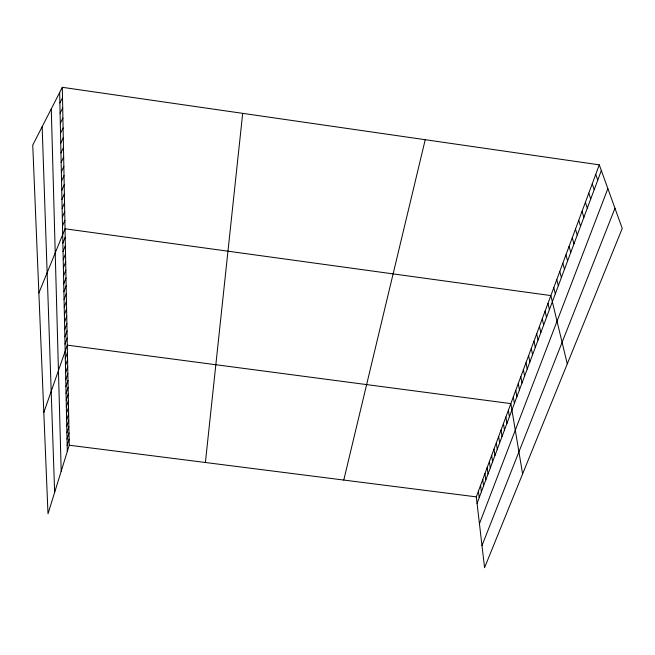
<?xml version="1.0" encoding="UTF-8"?>
<svg xmlns="http://www.w3.org/2000/svg" width="655" height="655" viewBox="0 0 655 655"><rect width="100%" height="100%" fill="white"/><g stroke="black" fill="none" stroke-linecap="round" stroke-linejoin="round"><path stroke-width="0.98" d="M205.392 462.495L242.686 113.356M343.777 480.058L425.226 139.711M62.307 87.311L69.242 445.22L48.003 513.807L32.75 145.107L62.307 87.311L599.276 164.839L622.25 228.423L484.561 567.688L476.308 496.875L599.276 164.839M67.162 445.351L69.119 439.071M67.031 439.128L68.996 432.857M66.9 432.832L68.881 426.569M66.761 426.47L68.759 420.207M66.622 420.027L68.628 413.78M66.483 413.518L68.505 407.271M66.343 406.927L68.374 400.688M66.204 400.254L68.251 394.032M66.057 393.508L68.12 387.293M65.918 386.679L67.989 380.481M65.77 379.769L67.85 373.579M65.623 372.777L67.719 366.595M65.467 365.695L67.58 359.538M65.32 358.531L67.44 352.382M43.811 412.503L67.301 345.144L510.851 403.603L522.608 473.95M65.009 344.153L67.162 338.037M64.861 336.94L67.023 330.84M64.706 329.645L66.884 323.562M64.542 322.26L66.744 316.185M64.386 314.777L66.597 308.726M64.223 307.203L66.45 301.177M64.059 299.54L66.302 293.53M477.061 503.376L601.339 170.554M63.895 291.778L66.155 285.793M63.732 283.918L65.999 277.957M479.435 523.722L607.865 188.599M63.56 275.96L65.844 270.016M63.388 267.903L65.688 261.984M63.216 259.732L65.533 253.845M481.982 545.566L614.963 208.249M63.044 251.463L65.377 245.6M62.864 243.087L65.213 237.249M38.866 292.99L65.05 228.791L550.855 295.577L567.279 363.877M62.495 226L64.886 220.227M62.315 217.288L64.714 211.549M62.127 208.454L64.542 202.747M61.938 199.505L64.37 193.831M61.742 190.441L64.198 184.8M61.545 181.247L64.018 175.646M61.349 171.929L63.838 166.362M61.144 162.481L63.658 156.954M60.948 152.893L63.469 147.424M60.735 143.183L63.289 137.746M60.53 133.333L63.093 127.946M60.317 123.336L62.905 117.998M60.096 113.209L62.708 107.919M59.883 102.925L62.512 97.685M69.242 445.22L476.308 496.875M595.731 174.402L597.753 180.158M592.243 183.834L594.216 189.631M588.796 193.135L590.728 198.973M585.398 202.313L587.289 208.192M582.041 211.369L583.892 217.28M578.733 220.301L580.543 226.237M575.475 229.111L577.243 235.088M572.249 237.806L573.985 243.807M569.072 246.386L570.767 252.421M565.936 254.852L567.598 260.919M562.841 263.212L564.471 269.303M559.788 271.457L561.376 277.573M556.775 279.603L558.33 285.744M553.794 287.643L555.317 293.808M547.957 303.412L549.414 309.627M545.091 311.15L546.516 317.38M542.258 318.797L543.65 325.044M539.466 326.346L540.825 332.609M536.699 333.796L538.033 340.084M533.972 341.165L535.282 347.469M531.279 348.435L532.556 354.756M528.618 355.624L529.87 361.961M525.99 362.723L527.209 369.076M523.394 369.739L524.59 376.101M520.823 376.674L521.994 383.044M518.285 383.527L519.431 389.913M515.78 390.29L516.901 396.693M513.299 396.987L514.396 403.39M508.354 410.333L509.402 416.76M505.889 416.989L506.921 423.425M503.458 423.564L504.456 430.008M501.05 430.065L502.025 436.517M498.668 436.492L499.626 442.952M496.318 442.845L497.251 449.314M493.993 449.125L494.902 455.593M491.692 455.331L492.585 461.808M489.424 461.464L490.292 467.948M487.173 467.531L488.024 474.015M484.954 473.532L485.781 480.025M482.751 479.468L483.57 485.961M480.582 485.33L481.376 491.831M478.437 491.135L479.206 497.636M42.149 126.734L54.643 492.363M51.278 108.877L61.193 471.199M59.662 92.494L67.293 451.508"/></g></svg>
